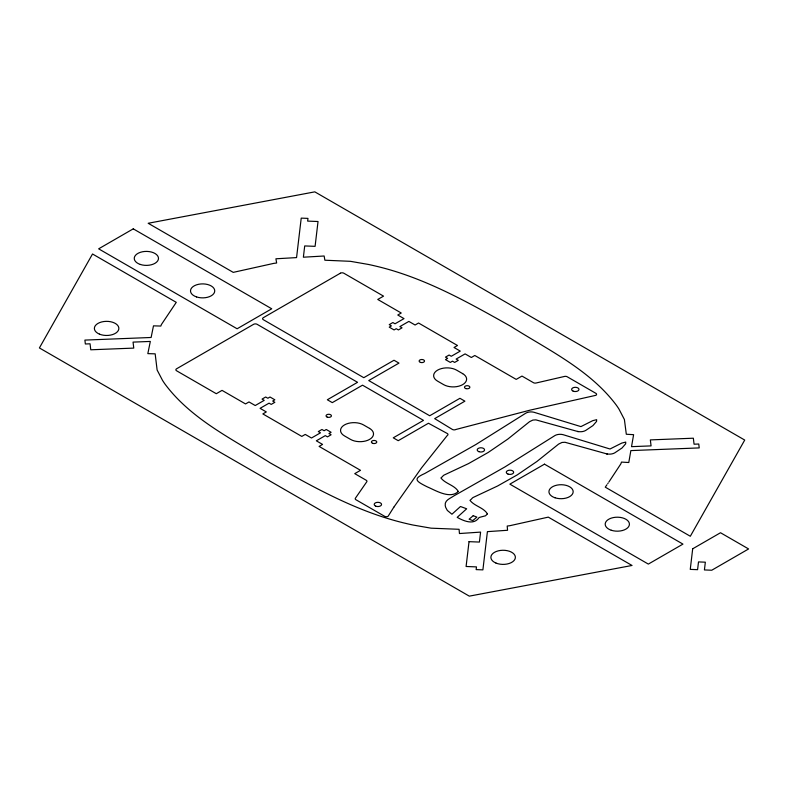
<?xml version="1.0" encoding="UTF-8"?>
<svg xmlns="http://www.w3.org/2000/svg" width="788" height="788" viewBox="0 0 788 788"><rect width="100%" height="100%" fill="white"/><g stroke="black" fill="none" stroke-linecap="round" stroke-linejoin="round"><path stroke-width="1.18" d="M608.858 482.049L620.885 463.807A2.167 1.251 0 0 0 620.954 463.59L621.476 462.093L628.785 462.517L630.853 450.598L699.222 447.909L698.759 444.018L694.061 444.196L693.351 438.207L650.356 439.901L651.065 445.89L631.533 446.658L633.611 434.671L626.312 434.257L624.401 419.511L618.994 409.13A147.1 84.927 0 0 0 616.285 405.101C589.729 369.651 547.818 349.774 511.294 326.626C468.151 302.356 424.023 277.317 375.364 266.009A147.1 84.927 0 0 0 368.38 264.443L350.414 261.32L324.873 260.217L324.144 256.001L303.38 257.203L304.71 245.935L315.092 246.339L318.027 221.517L307.645 221.103L307.97 218.394L301.223 218.128L296.564 257.597L275.918 258.789L276.647 263.005L274.618 263.271A7.752 4.472 0 0 1 274.066 263.31L233.238 272.372L148.183 223.27L314.816 191.858L744.719 440.059L690.318 536.264L605.263 487.161L606.977 484.728M607.765 483.615L608.139 483.074M458.311 491.456C450.135 499.484 435.754 490.451 427.431 486.935C415.837 481.212 412.607 478.877 424.752 473.519L475.824 444.55L525.921 413.099A7.348 4.236 0 0 1 533.781 412.213L580.923 426.613L592.704 420.674L596.654 419.679L596.565 421.422L592.94 425.589L585.681 430.455A7.348 4.236 0 0 1 577.643 431.44L578.244 431.637L535.889 419.866L532.875 420.073L529.566 421.669L507.836 439.074L488.127 452.509L468.515 463.6L443.861 475.174A15.711 9.072 0 0 0 442.344 476.681L440.906 477.971C445.456 483.862 454.558 485.113 458.311 491.456M487.398 513.855L485.566 515.776L480.591 517.086A7.003 4.048 0 0 0 478.966 517.677C473.913 525.369 463.876 521.104 457.198 517.352L466.663 508.792L460.478 506.507L451.948 514.219L447.328 510.437L445.752 507.521A54.973 31.737 0 0 1 445.24 505.63C444.334 500.242 450.283 498.43 453.789 495.967L504.911 466.939L555.008 435.498A7.348 4.236 0 0 1 562.868 434.612L610.01 449.002L621.791 443.073L625.741 442.078L625.652 443.821L622.028 447.988L614.768 452.854A7.348 4.236 0 0 1 606.73 453.839L607.331 454.036L564.976 442.265L561.962 442.472L558.653 444.068L536.923 461.472L517.214 474.908L497.602 485.989L472.948 497.573A15.711 9.072 0 0 0 471.431 499.08L469.993 500.37C474.543 506.251 483.645 507.511 487.398 513.855M469.027 541.661L466.092 566.483L476.474 566.897L476.149 569.606L482.896 569.872L487.408 531.644L507.561 530.275L507.206 526.039L508.831 525.832A24.655 14.233 0 0 1 509.678 525.734L548.281 517.125L632.025 565.469L469.303 596.142L39.4 347.941L92.521 253.992L176.266 302.346L161.343 324.626A24.655 14.233 0 0 1 161.185 325.119L160.821 326.055L153.483 325.848L151.119 337.481L84.897 340.091L85.35 343.982L90.059 343.804L90.768 349.793L133.763 348.099L133.054 342.11L150.321 341.431L147.829 353.635L155.167 353.842L157.117 369.996L162.525 380.368A147.1 84.927 0 0 0 165.234 384.396C191.799 419.846 233.711 439.724 270.235 462.871C313.378 487.151 357.506 512.18 406.155 523.488A147.1 84.927 0 0 0 413.139 525.054L431.105 528.177L459.079 529.3L459.443 533.535L480.581 532.107L479.409 542.065L469.027 541.661M692.691 548.793L690.258 569.379L697.587 569.675L698.503 561.913L705.339 562.189L704.423 569.941L711.751 570.226L748.6 548.95L720.508 532.737L692.691 548.793M393.813 507.206L388.09 516.298A2.453 1.409 0 0 1 384.623 516.298L355.94 499.74A2.453 1.409 0 0 1 355.398 498.213L366.765 481.793A2.453 1.409 0 0 0 366.223 480.266L354.748 473.647L360.51 470.318L319.101 446.412L322.558 444.412L316.333 440.807L325.316 435.626L327.473 436.877L331.108 434.779L328.951 433.528L331.098 432.287L326.252 429.49L324.104 430.731L321.937 429.48L318.303 431.578L320.47 432.829L311.487 438.01L305.251 434.415L301.794 436.414L262.847 413.927L266.305 411.927L260.079 408.332L269.063 403.151L271.22 404.402L274.854 402.304L272.697 401.053L274.845 399.802L269.998 397.004L267.851 398.255L265.684 397.004L262.049 399.102L264.216 400.353L255.233 405.534L248.998 401.939L245.541 403.939L222.039 390.375L216.306 393.714L176.591 370.784A2.453 1.409 0 0 1 176.591 368.784L253.628 324.301A2.453 1.409 0 0 1 257.095 324.301L357.555 382.308L327.335 399.762L332.3 402.629L362.529 385.174L423.491 420.378L393.261 437.823L398.226 440.689L428.455 423.245L447.259 433.499A2.453 1.409 0 0 1 447.259 435.498L421.481 467.954L393.813 507.206M473.233 515.687L469.116 519.193L472.77 520.622L476.878 517.105L473.233 515.687M133.261 228.845L98.648 248.831L237.119 328.773L271.732 308.788L133.261 228.845M340.357 273.209L263.31 317.692A2.453 1.409 0 0 0 263.31 319.692L363.78 377.688L394.01 360.244L398.974 363.11L368.745 380.555L429.706 415.759L459.936 398.304L464.9 401.171L434.68 418.625L452.45 429.48A2.453 1.409 0 0 0 455.907 429.48L529.861 410.193L595.856 395.32A2.453 1.409 0 0 0 595.856 393.32L567.173 376.753A2.453 1.409 0 0 0 564.533 376.437L536.086 383.007A2.453 1.409 0 0 1 533.446 382.692L521.971 376.073L516.209 379.392L474.8 355.486L471.342 357.486L465.107 353.891L456.124 359.072L458.291 360.323L454.656 362.421L452.489 361.17L450.332 362.421L445.486 359.614L447.643 358.373L445.476 357.122L449.111 355.024L451.278 356.274L460.261 351.093L454.026 347.488L457.493 345.499L418.546 323.011L415.089 325.011L408.854 321.415L399.871 326.596L402.038 327.847L398.403 329.945L396.236 328.695L394.089 329.936L389.233 327.138L391.39 325.897L389.233 324.646L392.867 322.548L395.024 323.799L404.008 318.618L397.782 315.013L401.24 313.013L377.748 299.45L383.539 296.14L343.814 273.209A2.453 1.409 0 0 0 340.357 273.209M544.478 464.162L509.866 484.147L648.337 564.09L682.95 544.104L544.478 464.162M462.674 373.64L456.616 370.143A13.465 7.772 0 0 0 437.576 370.143A13.465 7.772 0 0 0 437.576 381.136L443.634 384.633A13.465 7.772 0 0 0 462.674 384.633A13.465 7.772 0 0 0 462.674 373.64M369.582 428.416L363.524 424.919A13.465 7.772 0 0 0 344.484 424.919A13.465 7.772 0 0 0 344.484 435.912L350.542 439.409A13.465 7.772 0 0 0 369.582 439.409A13.465 7.772 0 0 0 369.582 428.416M140.313 264.453A12.116 6.993 0 0 0 158.487 258.395A12.116 6.993 0 0 0 140.313 252.337A12.116 6.993 0 0 0 140.313 264.453M196.567 296.938A12.116 6.993 0 0 0 214.74 290.88A12.116 6.993 0 0 0 196.567 284.823A12.116 6.993 0 0 0 196.567 296.938M554.998 497.77A12.116 6.993 0 0 0 573.171 491.712A12.116 6.993 0 0 0 554.998 485.654A12.116 6.993 0 0 0 554.998 497.77M611.252 530.245A12.116 6.993 0 0 0 629.425 524.187A12.116 6.993 0 0 0 611.252 518.13A12.116 6.993 0 0 0 611.252 530.245M495.957 563.056A12.244 7.062 0 0 0 515.313 558.062A12.244 7.062 0 0 0 498.144 550.881A12.244 7.062 0 0 0 495.957 563.056M99.446 334.132A12.244 7.062 0 0 0 118.801 329.138A12.244 7.062 0 0 0 101.632 321.957A12.244 7.062 0 0 0 99.446 334.132M375.728 506.152A3.674 2.118 0 0 0 381.54 504.655A3.674 2.118 0 0 0 376.388 502.498A3.674 2.118 0 0 0 375.728 506.152M420.457 362.391A2.689 1.556 0 0 0 424.515 361.062A2.689 1.556 0 0 0 420.506 359.692A2.689 1.556 0 0 0 420.457 362.391M465.806 388.573A2.689 1.556 0 0 0 469.865 387.243A2.689 1.556 0 0 0 465.856 385.874A2.689 1.556 0 0 0 465.806 388.573M573.152 391.144A3.674 2.118 0 0 0 578.963 389.646A3.674 2.118 0 0 0 573.812 387.489A3.674 2.118 0 0 0 573.152 391.144M327.197 417.098A2.689 1.556 0 0 0 331.413 415.956A2.689 1.556 0 0 0 327.591 414.419A2.689 1.556 0 0 0 327.197 417.098M372.547 443.28A2.689 1.556 0 0 0 376.762 442.137A2.689 1.556 0 0 0 372.931 440.6A2.689 1.556 0 0 0 372.547 443.28M478.917 451.682A3.674 2.118 0 0 0 484.561 449.987A3.674 2.118 0 0 0 479.193 448.008A3.674 2.118 0 0 0 478.917 451.682M508.004 474.081A3.674 2.118 0 0 0 513.648 472.376A3.674 2.118 0 0 0 508.28 470.406A3.674 2.118 0 0 0 508.004 474.081"/></g></svg>
